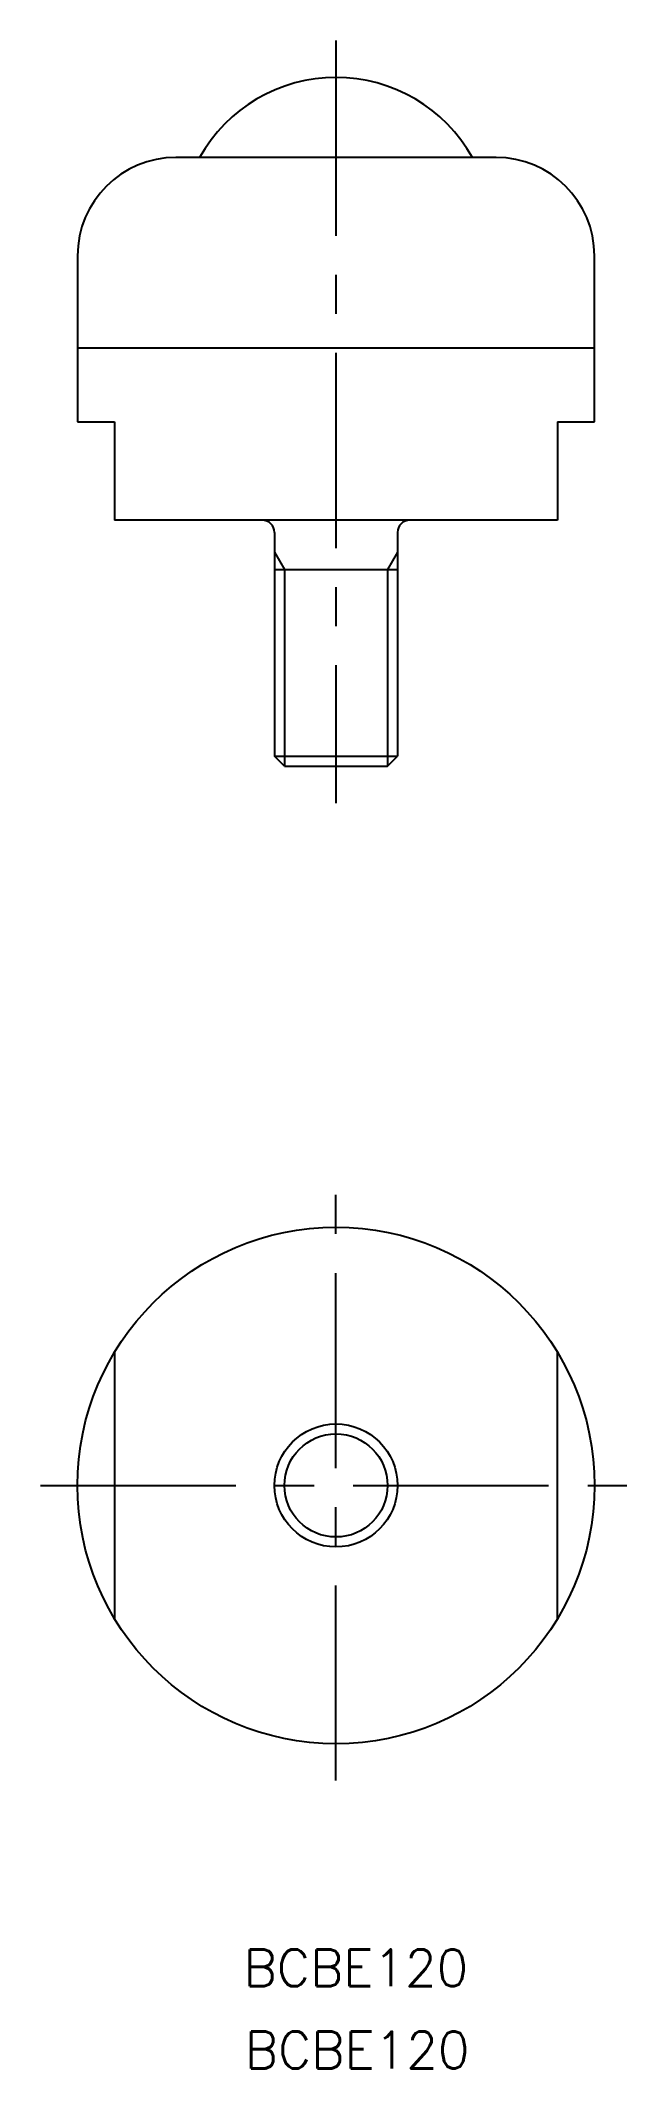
# Model space of a CAD drawing. Extents: x -3 to 45, y -16 to 148.
import ezdxf

# ---------------------------------------------------------------- set-up
doc = ezdxf.new("R2010")
doc.units = 0
doc.header["$LTSCALE"] = 0.5
doc.header["$MEASUREMENT"] = 0
doc.linetypes.add('CENTER', pattern=[50.8, 31.75, -6.35, 6.35, -6.35])
for name, color, linetype in [('MSM_CENTER', 1, 'CENTER'), ('MSM_CONTINUOUS', 7, 'CONTINUOUS'), ('MSM_NARROW', 5, 'CONTINUOUS')]:
    doc.layers.add(name, color=color, linetype=linetype)
doc.styles.get("Standard").update_dxf_attribs({"font": 'txt.shx', "height": 3, "bigfont": 'bigfont.shx'})

msp = doc.modelspace()

# ---------------------------------------------------------------- linework, layer by layer
at = {"layer": 'MSM_CENTER'}
for p, q in [((21, 148.49), (21, 86.49)), ((21, 7), (21, 55)), ((-3, 31), (45, 31))]:
    msp.add_line(p, q, dxfattribs=at)
at = {"layer": 'MSM_CONTINUOUS'}
for p, q in [((34, 138.99), (8, 138.99)), ((0, 130.99), (0, 117.49)), ((42, 117.49), (42, 130.99)), ((42, 123.49), (0, 123.49)), ((0, 117.49), (3, 117.49)), ((3, 117.49), (3, 109.49)), ((39, 117.49), (39, 109.49)), ((39, 117.49), (42, 117.49)), ((39, 109.49), (3, 109.49)), ((16, 108.49), (16, 90.3)), ((26, 108.49), (26, 90.3)), ((16, 105.47), (26, 105.47)), ((16.81, 89.49), (16, 90.3)), ((16, 90.3), (26, 90.3)), ((16.81, 89.49), (25.19, 89.49)), ((25.19, 89.49), (26, 90.3)), ((3, 41.82), (3, 20.18)), ((39, 20.18), (39, 41.82))]:
    msp.add_line(p, q, dxfattribs=at)
for radius in [21, 5]:
    msp.add_circle((21, 31), radius, dxfattribs=at)
for centre, radius, start, end in [((21, 132.79), 12.7, 29.2216, 150.7784), ((8, 130.99), 8, 90, 180), ((34, 130.99), 8, 0, 90), ((15, 108.49), 1, 0, 90), ((27, 108.49), 1, 90, 180)]:
    msp.add_arc(centre, radius, start, end, dxfattribs=at)
at = {"layer": 'MSM_NARROW'}
for p, q in [((16, 106.88), (16.81, 105.47)), ((26, 106.88), (25.19, 105.47)), ((16.81, 105.47), (16.81, 89.49)), ((25.19, 105.47), (25.19, 89.49))]:
    msp.add_line(p, q, dxfattribs=at)
msp.add_circle((21, 31), 4.19, dxfattribs=at)

# ---------------------------------------------------------------- texts
at = {"layer": 'MSM_CONTINUOUS', "char_height": 3, "width": 3.2966, "attachment_point": 1}
for insert in [(13.49, -6.72), (13.59, -13.4)]:
    msp.add_mtext('{BCBE120}', dxfattribs=dict(at, insert=insert))

doc.saveas('drawing.dxf')
